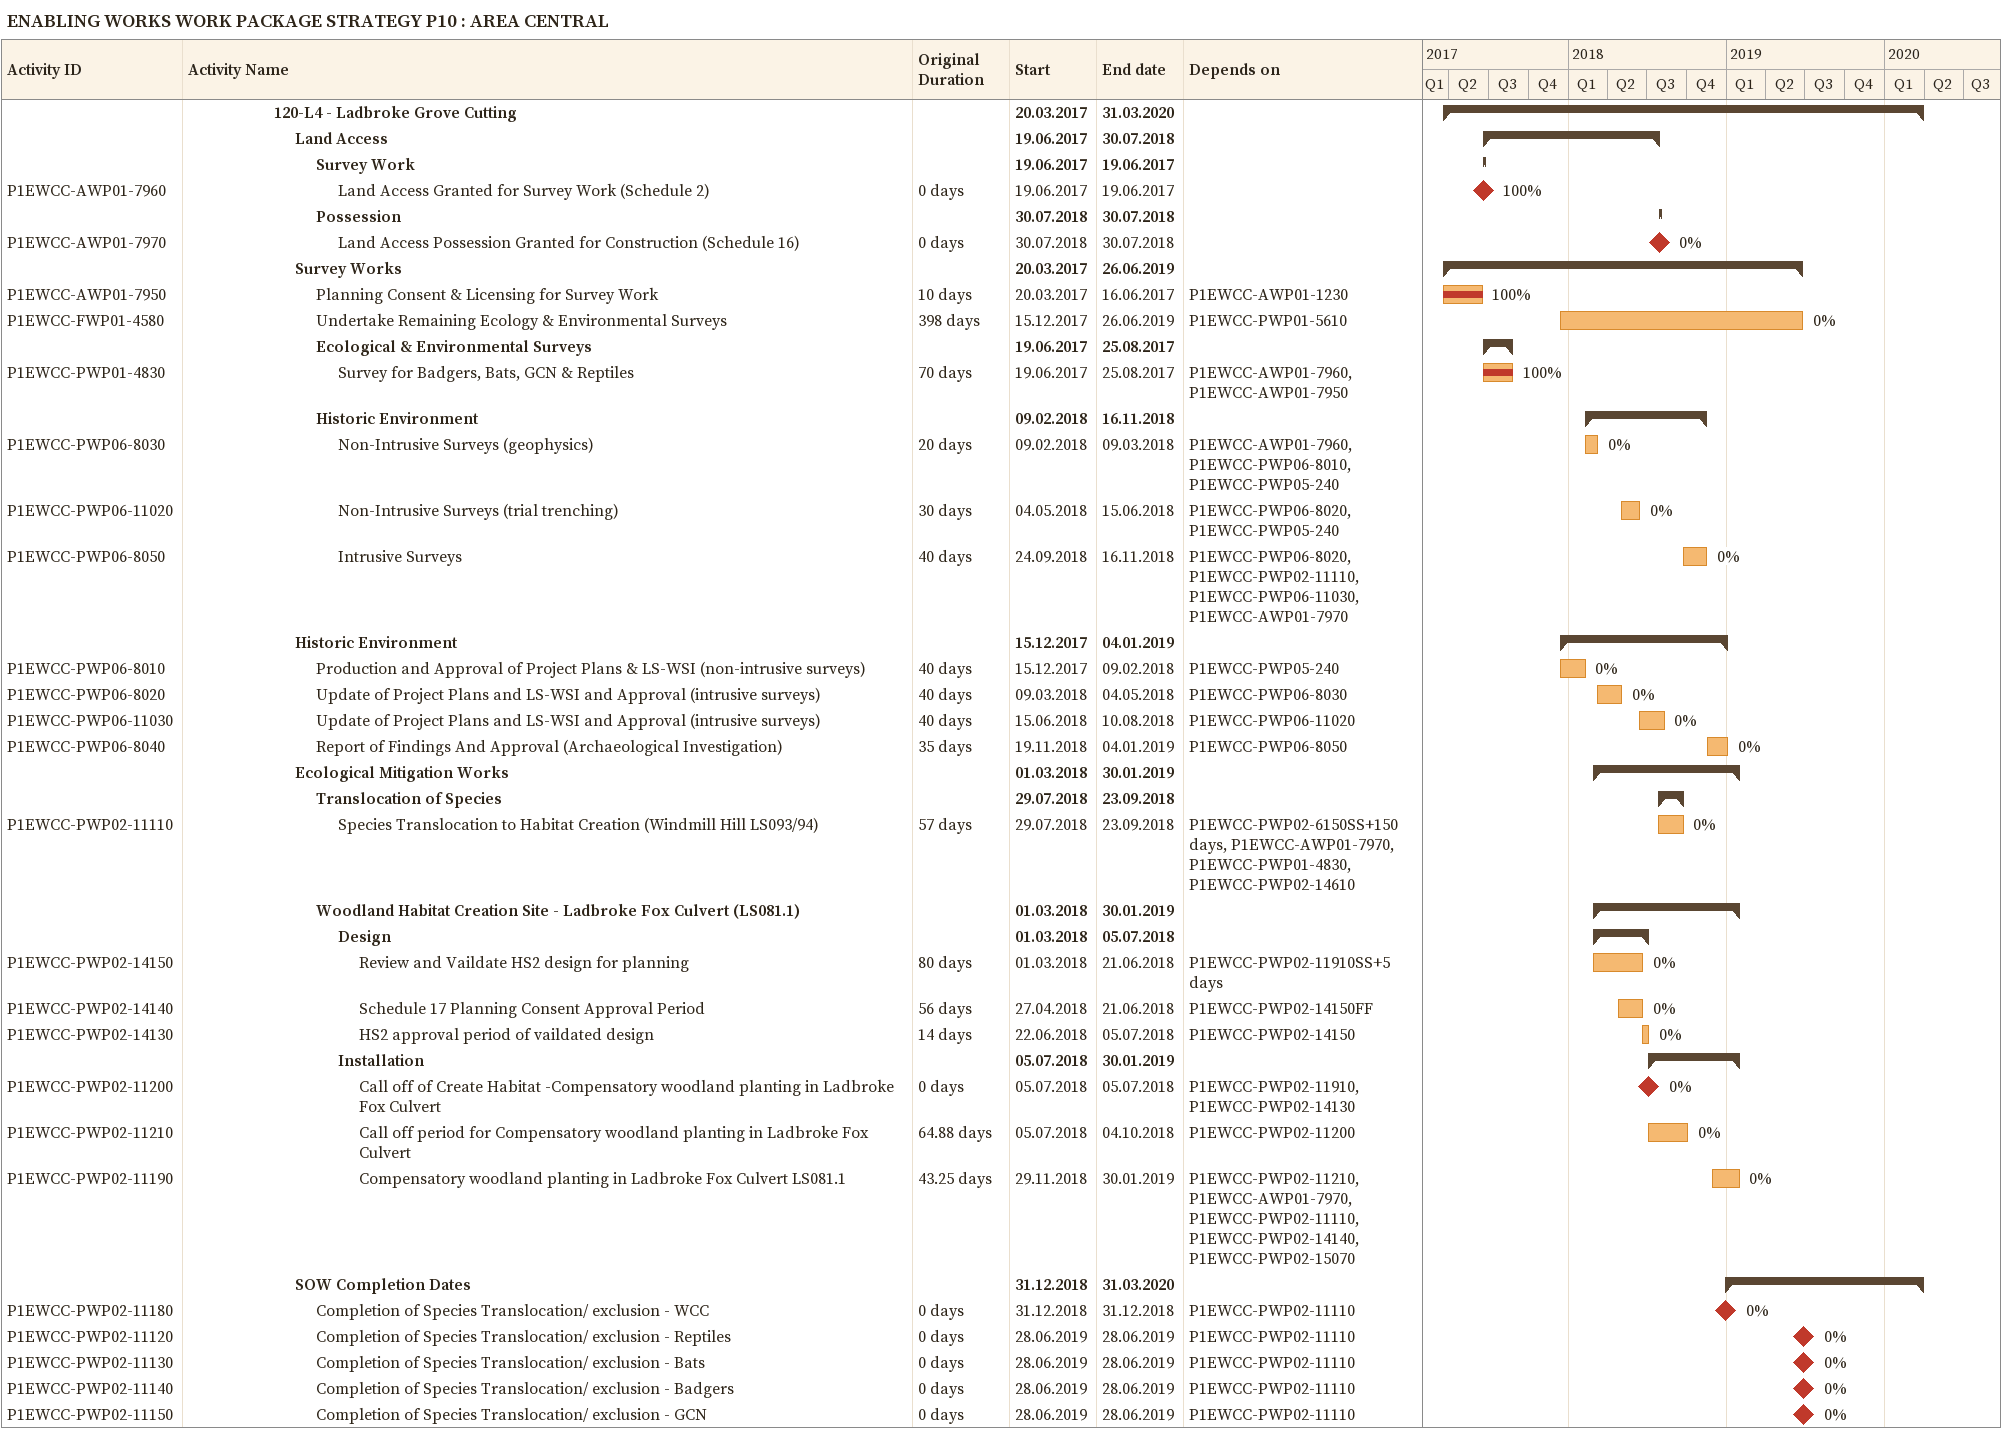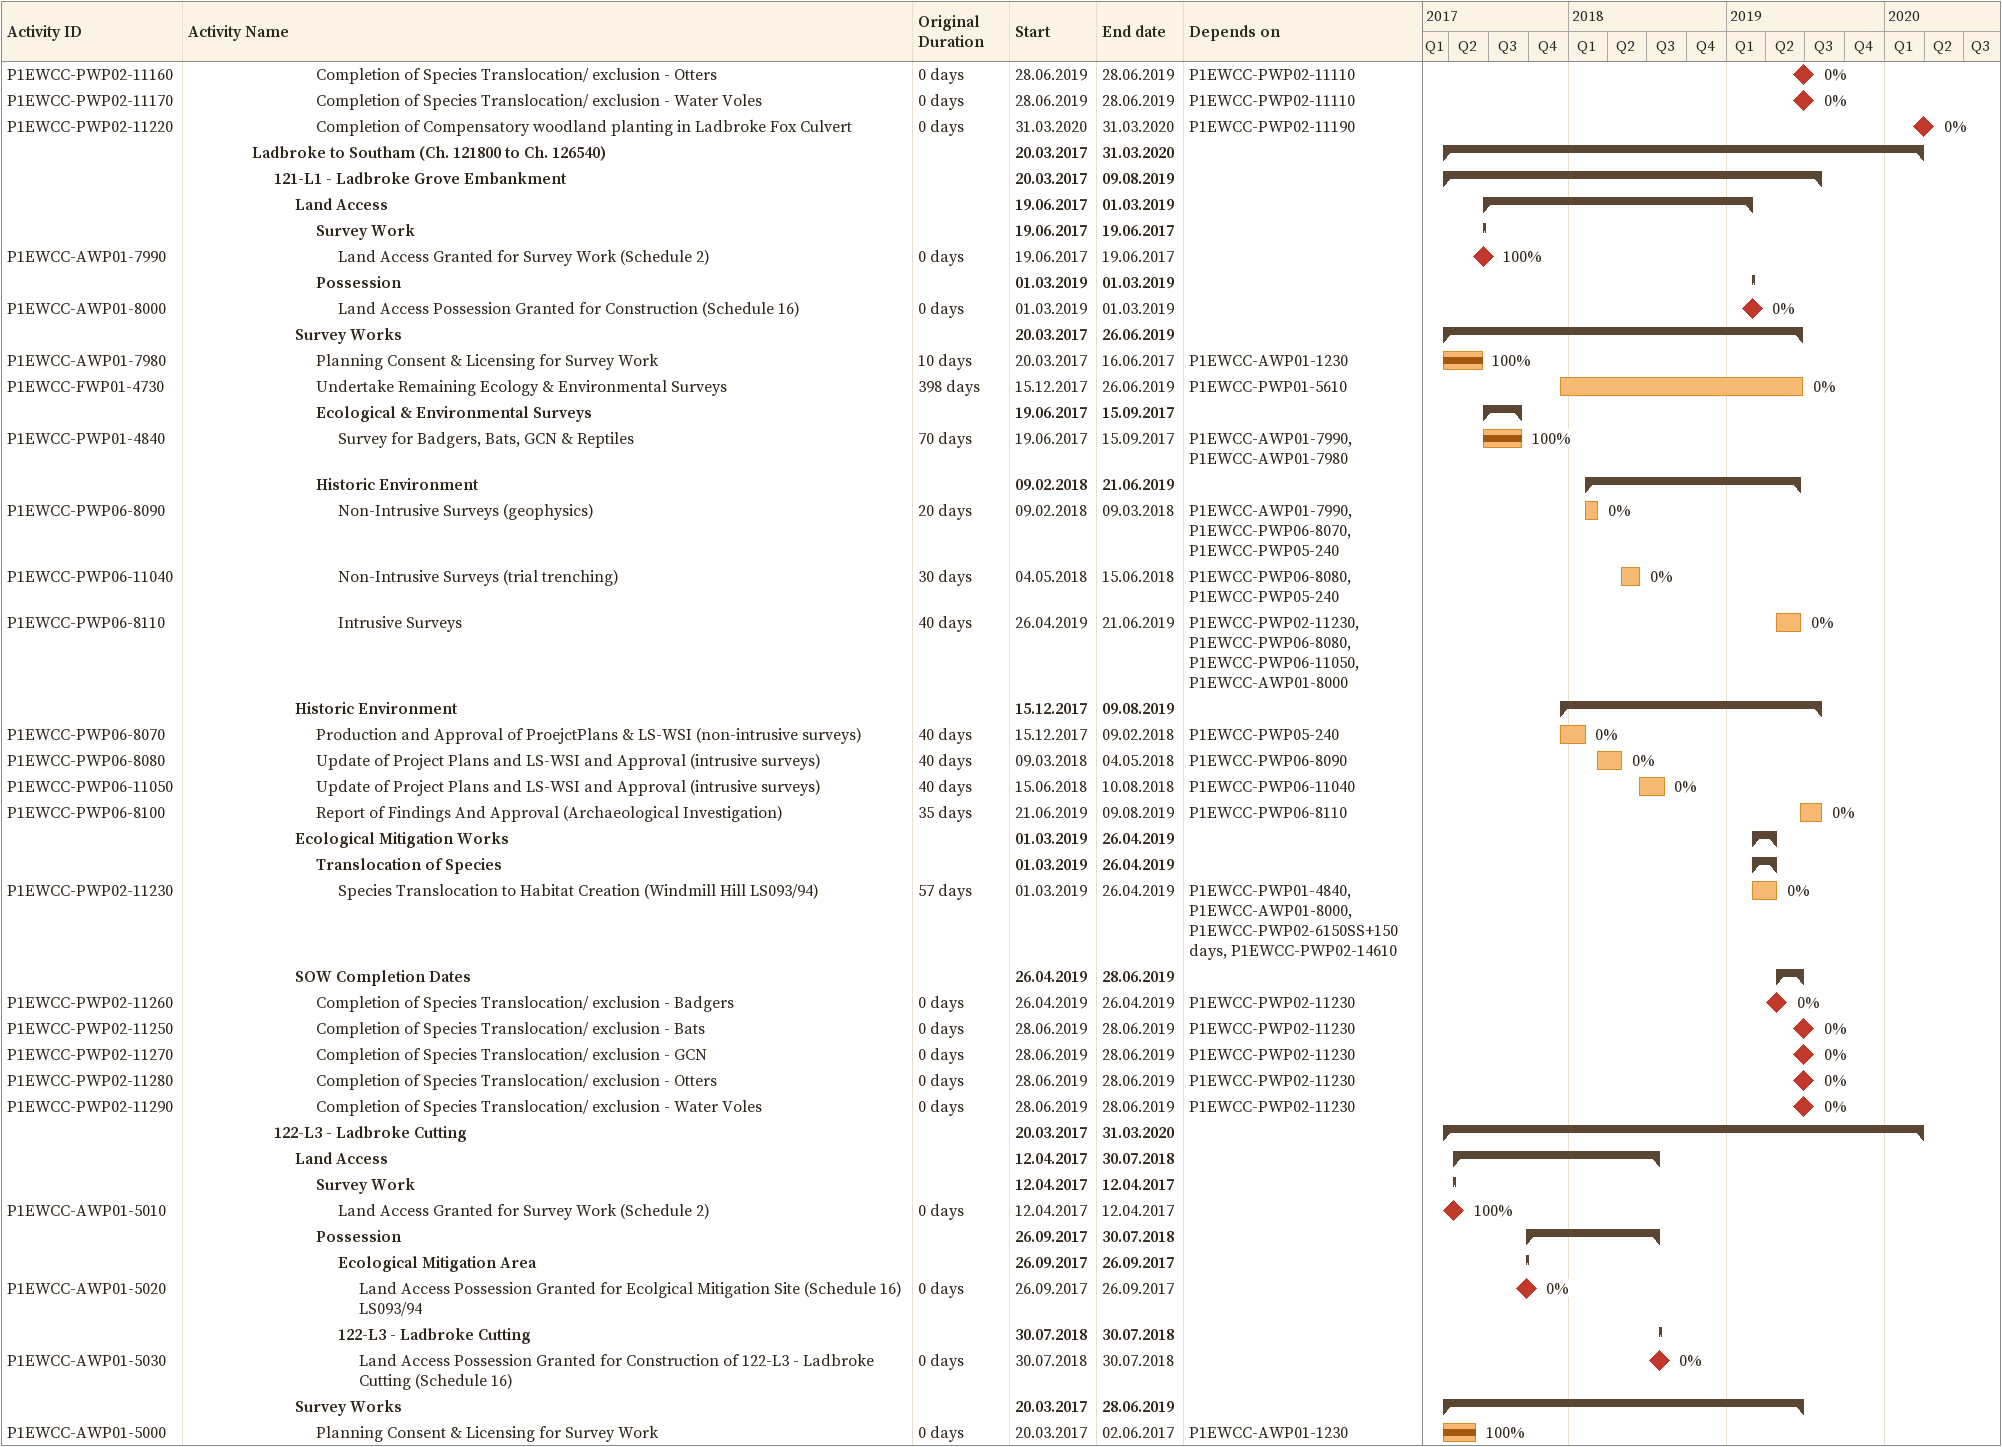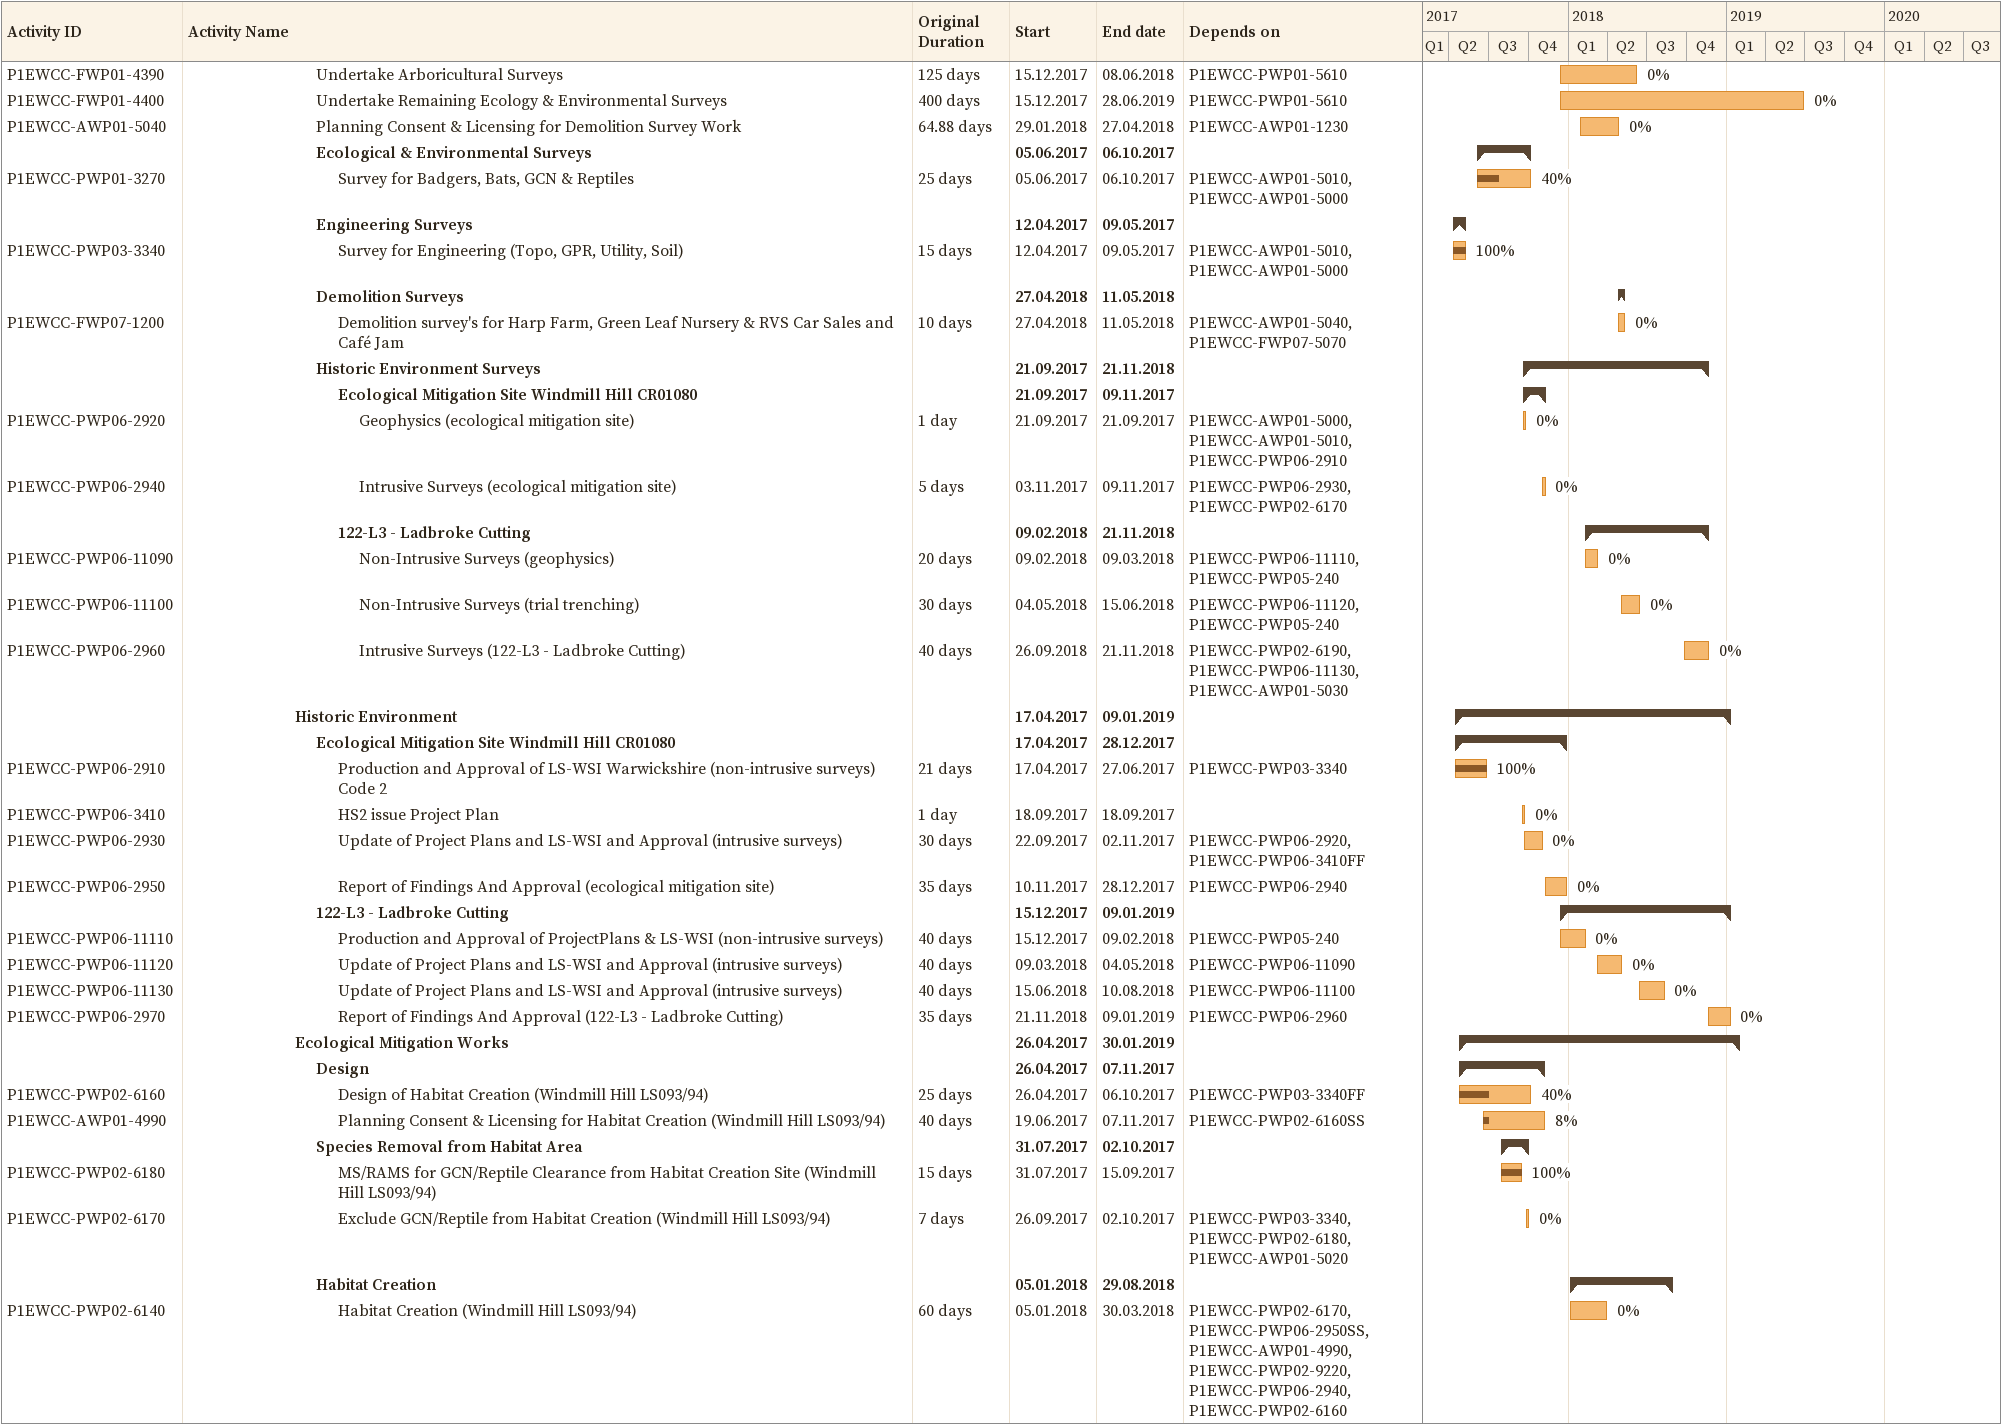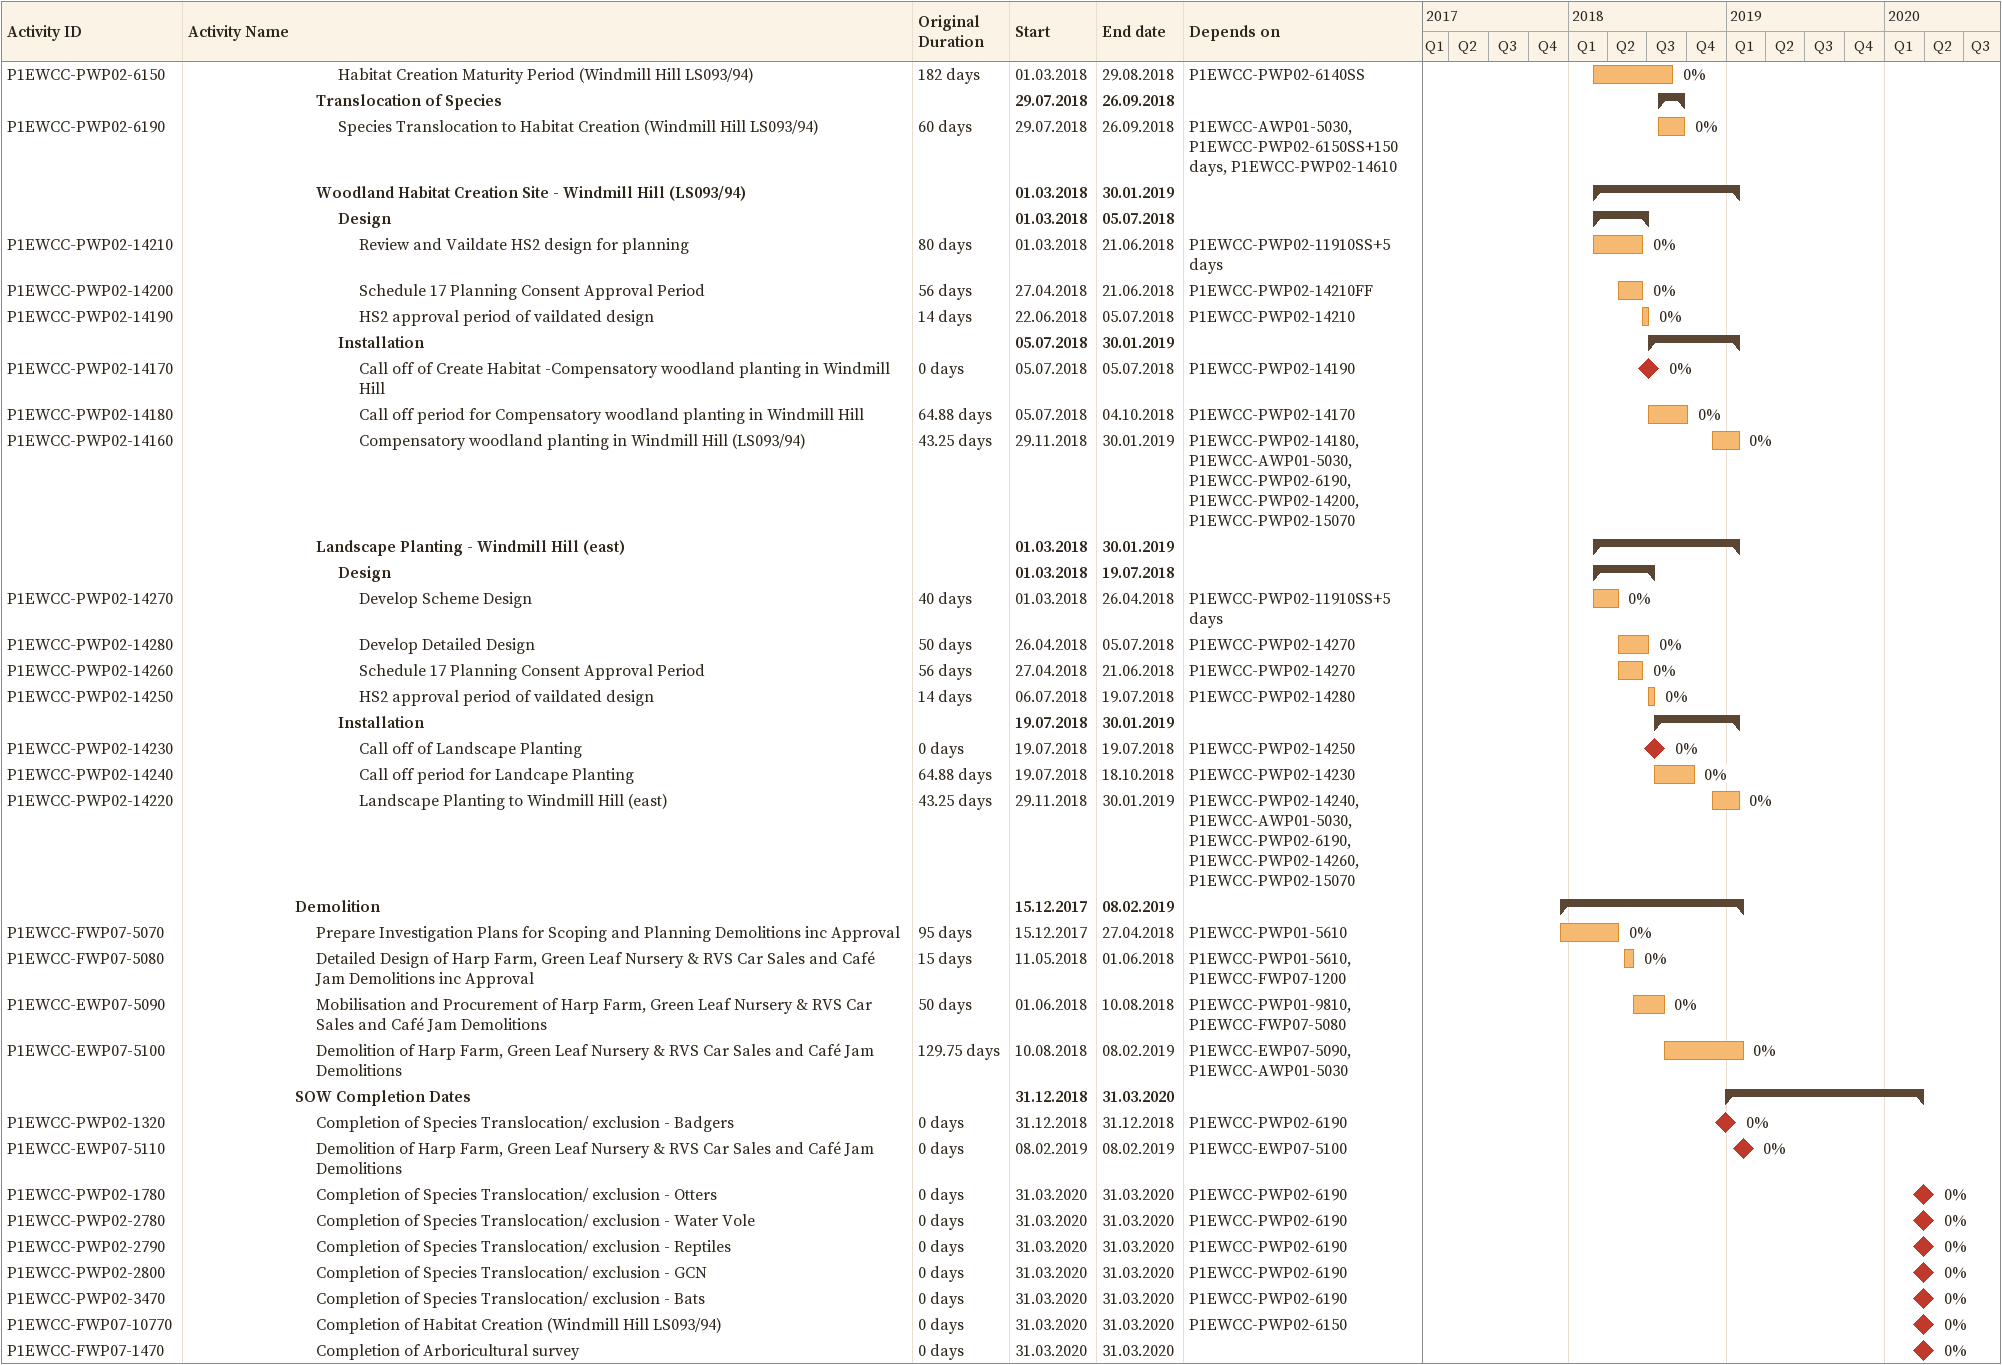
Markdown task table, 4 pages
ENABLING WORKS WORK PACKAGE STRATEGY P10 : AREA CENTRAL

| ID | Level | Task | Original duration | Start | Finish | Predecessors | % complete |
|---|---|---|---|---|---|---|---|
|  | 5 | **120-L4 - Ladbroke Grove Cutting** |  | 2017-03-20 | 2020-03-31 |  |  |
|  | 6 | **Land Access** |  | 2017-06-19 | 2018-07-30 |  |  |
|  | 7 | **Survey Work** |  | 2017-06-19 | 2017-06-19 |  |  |
| P1EWCC-AWP01-7960 | 8 | Land Access Granted for Survey Work (Schedule 2) | 0d | 2017-06-19 | 2017-06-19 |  | 100 |
|  | 7 | **Possession** |  | 2018-07-30 | 2018-07-30 |  |  |
| P1EWCC-AWP01-7970 | 8 | Land Access Possession Granted for Construction (Schedule 16) | 0d | 2018-07-30 | 2018-07-30 |  | 0 |
|  | 6 | **Survey Works** |  | 2017-03-20 | 2019-06-26 |  |  |
| P1EWCC-AWP01-7950 | 7 | Planning Consent & Licensing for Survey Work | 10d | 2017-03-20 | 2017-06-16 | P1EWCC-AWP01-1230 | 100 |
| P1EWCC-FWP01-4580 | 7 | Undertake Remaining Ecology & Environmental Surveys | 398d | 2017-12-15 | 2019-06-26 | P1EWCC-PWP01-5610 | 0 |
|  | 7 | **Ecological & Environmental Surveys** |  | 2017-06-19 | 2017-08-25 |  |  |
| P1EWCC-PWP01-4830 | 8 | Survey for Badgers, Bats, GCN & Reptiles | 70d | 2017-06-19 | 2017-08-25 | P1EWCC-AWP01-7960, P1EWCC-AWP01-7950 | 100 |
|  | 7 | **Historic Environment** |  | 2018-02-09 | 2018-11-16 |  |  |
| P1EWCC-PWP06-8030 | 8 | Non-Intrusive Surveys (geophysics) | 20d | 2018-02-09 | 2018-03-09 | P1EWCC-AWP01-7960, P1EWCC-PWP06-8010, P1EWCC-PWP05-240 | 0 |
| P1EWCC-PWP06-11020 | 8 | Non-Intrusive Surveys (trial trenching) | 30d | 2018-05-04 | 2018-06-15 | P1EWCC-PWP06-8020, P1EWCC-PWP05-240 | 0 |
| P1EWCC-PWP06-8050 | 8 | Intrusive Surveys | 40d | 2018-09-24 | 2018-11-16 | P1EWCC-PWP06-8020, P1EWCC-PWP02-11110, P1EWCC-PWP06-11030, P1EWCC-AWP01-7970 | 0 |
|  | 6 | **Historic Environment** |  | 2017-12-15 | 2019-01-04 |  |  |
| P1EWCC-PWP06-8010 | 7 | Production and Approval of Project Plans & LS-WSI (non-intrusive surveys) | 40d | 2017-12-15 | 2018-02-09 | P1EWCC-PWP05-240 | 0 |
| P1EWCC-PWP06-8020 | 7 | Update of Project Plans and LS-WSI and Approval (intrusive surveys) | 40d | 2018-03-09 | 2018-05-04 | P1EWCC-PWP06-8030 | 0 |
| P1EWCC-PWP06-11030 | 7 | Update of Project Plans and LS-WSI and Approval (intrusive surveys) | 40d | 2018-06-15 | 2018-08-10 | P1EWCC-PWP06-11020 | 0 |
| P1EWCC-PWP06-8040 | 7 | Report of Findings And Approval (Archaeological Investigation) | 35d | 2018-11-19 | 2019-01-04 | P1EWCC-PWP06-8050 | 0 |
|  | 6 | **Ecological Mitigation Works** |  | 2018-03-01 | 2019-01-30 |  |  |
|  | 7 | **Translocation of Species** |  | 2018-07-29 | 2018-09-23 |  |  |
| P1EWCC-PWP02-11110 | 8 | Species Translocation to Habitat Creation (Windmill Hill LS093/94) | 57d | 2018-07-29 | 2018-09-23 | P1EWCC-PWP02-6150SS+150d, P1EWCC-AWP01-7970, P1EWCC-PWP01-4830, P1EWCC-PWP02-14610 | 0 |
|  | 7 | **Woodland Habitat Creation Site - Ladbroke Fox Culvert (LS081.1)** |  | 2018-03-01 | 2019-01-30 |  |  |
|  | 8 | **Design** |  | 2018-03-01 | 2018-07-05 |  |  |
| P1EWCC-PWP02-14150 | 9 | Review and Vaildate HS2 design for planning | 80d | 2018-03-01 | 2018-06-21 | P1EWCC-PWP02-11910SS+5d | 0 |
| P1EWCC-PWP02-14140 | 9 | Schedule 17 Planning Consent Approval Period | 56d | 2018-04-27 | 2018-06-21 | P1EWCC-PWP02-14150FF | 0 |
| P1EWCC-PWP02-14130 | 9 | HS2 approval period of vaildated design | 14d | 2018-06-22 | 2018-07-05 | P1EWCC-PWP02-14150 | 0 |
|  | 8 | **Installation** |  | 2018-07-05 | 2019-01-30 |  |  |
| P1EWCC-PWP02-11200 | 9 | Call off of Create Habitat -Compensatory woodland planting in Ladbroke Fox Culvert | 0d | 2018-07-05 | 2018-07-05 | P1EWCC-PWP02-11910, P1EWCC-PWP02-14130 | 0 |
| P1EWCC-PWP02-11210 | 9 | Call off period for Compensatory woodland planting in Ladbroke Fox Culvert | 64.88d | 2018-07-05 | 2018-10-04 | P1EWCC-PWP02-11200 | 0 |
| P1EWCC-PWP02-11190 | 9 | Compensatory woodland planting in Ladbroke Fox Culvert LS081.1 | 43.25d | 2018-11-29 | 2019-01-30 | P1EWCC-PWP02-11210, P1EWCC-AWP01-7970, P1EWCC-PWP02-11110, P1EWCC-PWP02-14140, P1EWCC-PWP02-15070 | 0 |
|  | 6 | **SOW Completion Dates** |  | 2018-12-31 | 2020-03-31 |  |  |
| P1EWCC-PWP02-11180 | 7 | Completion of Species Translocation/ exclusion - WCC | 0d | 2018-12-31 | 2018-12-31 | P1EWCC-PWP02-11110 | 0 |
| P1EWCC-PWP02-11120 | 7 | Completion of Species Translocation/ exclusion - Reptiles | 0d | 2019-06-28 | 2019-06-28 | P1EWCC-PWP02-11110 | 0 |
| P1EWCC-PWP02-11130 | 7 | Completion of Species Translocation/ exclusion - Bats | 0d | 2019-06-28 | 2019-06-28 | P1EWCC-PWP02-11110 | 0 |
| P1EWCC-PWP02-11140 | 7 | Completion of Species Translocation/ exclusion - Badgers | 0d | 2019-06-28 | 2019-06-28 | P1EWCC-PWP02-11110 | 0 |
| P1EWCC-PWP02-11150 | 7 | Completion of Species Translocation/ exclusion - GCN | 0d | 2019-06-28 | 2019-06-28 | P1EWCC-PWP02-11110 | 0 |
| P1EWCC-PWP02-11160 | 7 | Completion of Species Translocation/ exclusion - Otters | 0d | 2019-06-28 | 2019-06-28 | P1EWCC-PWP02-11110 | 0 |
| P1EWCC-PWP02-11170 | 7 | Completion of Species Translocation/ exclusion - Water Voles | 0d | 2019-06-28 | 2019-06-28 | P1EWCC-PWP02-11110 | 0 |
| P1EWCC-PWP02-11220 | 7 | Completion of Compensatory woodland planting in Ladbroke Fox Culvert | 0d | 2020-03-31 | 2020-03-31 | P1EWCC-PWP02-11190 | 0 |
|  | 4 | **Ladbroke to Southam (Ch. 121800 to Ch. 126540)** |  | 2017-03-20 | 2020-03-31 |  |  |
|  | 5 | **121-L1 - Ladbroke Grove Embankment** |  | 2017-03-20 | 2019-08-09 |  |  |
|  | 6 | **Land Access** |  | 2017-06-19 | 2019-03-01 |  |  |
|  | 7 | **Survey Work** |  | 2017-06-19 | 2017-06-19 |  |  |
| P1EWCC-AWP01-7990 | 8 | Land Access Granted for Survey Work (Schedule 2) | 0d | 2017-06-19 | 2017-06-19 |  | 100 |
|  | 7 | **Possession** |  | 2019-03-01 | 2019-03-01 |  |  |
| P1EWCC-AWP01-8000 | 8 | Land Access Possession Granted for Construction (Schedule 16) | 0d | 2019-03-01 | 2019-03-01 |  | 0 |
|  | 6 | **Survey Works** |  | 2017-03-20 | 2019-06-26 |  |  |
| P1EWCC-AWP01-7980 | 7 | Planning Consent & Licensing for Survey Work | 10d | 2017-03-20 | 2017-06-16 | P1EWCC-AWP01-1230 | 100 |
| P1EWCC-FWP01-4730 | 7 | Undertake Remaining Ecology & Environmental Surveys | 398d | 2017-12-15 | 2019-06-26 | P1EWCC-PWP01-5610 | 0 |
|  | 7 | **Ecological & Environmental Surveys** |  | 2017-06-19 | 2017-09-15 |  |  |
| P1EWCC-PWP01-4840 | 8 | Survey for Badgers, Bats, GCN & Reptiles | 70d | 2017-06-19 | 2017-09-15 | P1EWCC-AWP01-7990, P1EWCC-AWP01-7980 | 100 |
|  | 7 | **Historic Environment** |  | 2018-02-09 | 2019-06-21 |  |  |
| P1EWCC-PWP06-8090 | 8 | Non-Intrusive Surveys (geophysics) | 20d | 2018-02-09 | 2018-03-09 | P1EWCC-AWP01-7990, P1EWCC-PWP06-8070, P1EWCC-PWP05-240 | 0 |
| P1EWCC-PWP06-11040 | 8 | Non-Intrusive Surveys (trial trenching) | 30d | 2018-05-04 | 2018-06-15 | P1EWCC-PWP06-8080, P1EWCC-PWP05-240 | 0 |
| P1EWCC-PWP06-8110 | 8 | Intrusive Surveys | 40d | 2019-04-26 | 2019-06-21 | P1EWCC-PWP02-11230, P1EWCC-PWP06-8080, P1EWCC-PWP06-11050, P1EWCC-AWP01-8000 | 0 |
|  | 6 | **Historic Environment** |  | 2017-12-15 | 2019-08-09 |  |  |
| P1EWCC-PWP06-8070 | 7 | Production and Approval of ProejctPlans & LS-WSI (non-intrusive surveys) | 40d | 2017-12-15 | 2018-02-09 | P1EWCC-PWP05-240 | 0 |
| P1EWCC-PWP06-8080 | 7 | Update of Project Plans and LS-WSI and Approval (intrusive surveys) | 40d | 2018-03-09 | 2018-05-04 | P1EWCC-PWP06-8090 | 0 |
| P1EWCC-PWP06-11050 | 7 | Update of Project Plans and LS-WSI and Approval (intrusive surveys) | 40d | 2018-06-15 | 2018-08-10 | P1EWCC-PWP06-11040 | 0 |
| P1EWCC-PWP06-8100 | 7 | Report of Findings And Approval (Archaeological Investigation) | 35d | 2019-06-21 | 2019-08-09 | P1EWCC-PWP06-8110 | 0 |
|  | 6 | **Ecological Mitigation Works** |  | 2019-03-01 | 2019-04-26 |  |  |
|  | 7 | **Translocation of Species** |  | 2019-03-01 | 2019-04-26 |  |  |
| P1EWCC-PWP02-11230 | 8 | Species Translocation to Habitat Creation (Windmill Hill LS093/94) | 57d | 2019-03-01 | 2019-04-26 | P1EWCC-PWP01-4840, P1EWCC-AWP01-8000, P1EWCC-PWP02-6150SS+150d, P1EWCC-PWP02-14610 | 0 |
|  | 6 | **SOW Completion Dates** |  | 2019-04-26 | 2019-06-28 |  |  |
| P1EWCC-PWP02-11260 | 7 | Completion of Species Translocation/ exclusion - Badgers | 0d | 2019-04-26 | 2019-04-26 | P1EWCC-PWP02-11230 | 0 |
| P1EWCC-PWP02-11250 | 7 | Completion of Species Translocation/ exclusion - Bats | 0d | 2019-06-28 | 2019-06-28 | P1EWCC-PWP02-11230 | 0 |
| P1EWCC-PWP02-11270 | 7 | Completion of Species Translocation/ exclusion - GCN | 0d | 2019-06-28 | 2019-06-28 | P1EWCC-PWP02-11230 | 0 |
| P1EWCC-PWP02-11280 | 7 | Completion of Species Translocation/ exclusion - Otters | 0d | 2019-06-28 | 2019-06-28 | P1EWCC-PWP02-11230 | 0 |
| P1EWCC-PWP02-11290 | 7 | Completion of Species Translocation/ exclusion - Water Voles | 0d | 2019-06-28 | 2019-06-28 | P1EWCC-PWP02-11230 | 0 |
|  | 5 | **122-L3 - Ladbroke Cutting** |  | 2017-03-20 | 2020-03-31 |  |  |
|  | 6 | **Land Access** |  | 2017-04-12 | 2018-07-30 |  |  |
|  | 7 | **Survey Work** |  | 2017-04-12 | 2017-04-12 |  |  |
| P1EWCC-AWP01-5010 | 8 | Land Access Granted for Survey Work (Schedule 2) | 0d | 2017-04-12 | 2017-04-12 |  | 100 |
|  | 7 | **Possession** |  | 2017-09-26 | 2018-07-30 |  |  |
|  | 8 | **Ecological Mitigation Area** |  | 2017-09-26 | 2017-09-26 |  |  |
| P1EWCC-AWP01-5020 | 9 | Land Access Possession Granted for Ecolgical Mitigation Site (Schedule 16) LS093/94 | 0d | 2017-09-26 | 2017-09-26 |  | 0 |
|  | 8 | **122-L3 - Ladbroke Cutting** |  | 2018-07-30 | 2018-07-30 |  |  |
| P1EWCC-AWP01-5030 | 9 | Land Access Possession Granted for Construction of 122-L3 - Ladbroke Cutting (Schedule 16) | 0d | 2018-07-30 | 2018-07-30 |  | 0 |
|  | 6 | **Survey Works** |  | 2017-03-20 | 2019-06-28 |  |  |
| P1EWCC-AWP01-5000 | 7 | Planning Consent & Licensing for Survey Work | 0d | 2017-03-20 | 2017-06-02 | P1EWCC-AWP01-1230 | 100 |
| P1EWCC-FWP01-4390 | 7 | Undertake Arboricultural Surveys | 125d | 2017-12-15 | 2018-06-08 | P1EWCC-PWP01-5610 | 0 |
| P1EWCC-FWP01-4400 | 7 | Undertake Remaining Ecology & Environmental Surveys | 400d | 2017-12-15 | 2019-06-28 | P1EWCC-PWP01-5610 | 0 |
| P1EWCC-AWP01-5040 | 7 | Planning Consent & Licensing for Demolition Survey Work | 64.88d | 2018-01-29 | 2018-04-27 | P1EWCC-AWP01-1230 | 0 |
|  | 7 | **Ecological & Environmental Surveys** |  | 2017-06-05 | 2017-10-06 |  |  |
| P1EWCC-PWP01-3270 | 8 | Survey for Badgers, Bats, GCN & Reptiles | 25d | 2017-06-05 | 2017-10-06 | P1EWCC-AWP01-5010, P1EWCC-AWP01-5000 | 40 |
|  | 7 | **Engineering Surveys** |  | 2017-04-12 | 2017-05-09 |  |  |
| P1EWCC-PWP03-3340 | 8 | Survey for Engineering (Topo, GPR, Utility, Soil) | 15d | 2017-04-12 | 2017-05-09 | P1EWCC-AWP01-5010, P1EWCC-AWP01-5000 | 100 |
|  | 7 | **Demolition Surveys** |  | 2018-04-27 | 2018-05-11 |  |  |
| P1EWCC-FWP07-1200 | 8 | Demolition survey's for Harp Farm, Green Leaf Nursery & RVS Car Sales and Café Jam | 10d | 2018-04-27 | 2018-05-11 | P1EWCC-AWP01-5040, P1EWCC-FWP07-5070 | 0 |
|  | 7 | **Historic Environment Surveys** |  | 2017-09-21 | 2018-11-21 |  |  |
|  | 8 | **Ecological Mitigation Site Windmill Hill CR01080** |  | 2017-09-21 | 2017-11-09 |  |  |
| P1EWCC-PWP06-2920 | 9 | Geophysics (ecological mitigation site) | 1d | 2017-09-21 | 2017-09-21 | P1EWCC-AWP01-5000, P1EWCC-AWP01-5010, P1EWCC-PWP06-2910 | 0 |
| P1EWCC-PWP06-2940 | 9 | Intrusive Surveys (ecological mitigation site) | 5d | 2017-11-03 | 2017-11-09 | P1EWCC-PWP06-2930, P1EWCC-PWP02-6170 | 0 |
|  | 8 | **122-L3 - Ladbroke Cutting** |  | 2018-02-09 | 2018-11-21 |  |  |
| P1EWCC-PWP06-11090 | 9 | Non-Intrusive Surveys (geophysics) | 20d | 2018-02-09 | 2018-03-09 | P1EWCC-PWP06-11110, P1EWCC-PWP05-240 | 0 |
| P1EWCC-PWP06-11100 | 9 | Non-Intrusive Surveys (trial trenching) | 30d | 2018-05-04 | 2018-06-15 | P1EWCC-PWP06-11120, P1EWCC-PWP05-240 | 0 |
| P1EWCC-PWP06-2960 | 9 | Intrusive Surveys (122-L3 - Ladbroke Cutting) | 40d | 2018-09-26 | 2018-11-21 | P1EWCC-PWP02-6190, P1EWCC-PWP06-11130, P1EWCC-AWP01-5030 | 0 |
|  | 6 | **Historic Environment** |  | 2017-04-17 | 2019-01-09 |  |  |
|  | 7 | **Ecological Mitigation Site Windmill Hill CR01080** |  | 2017-04-17 | 2017-12-28 |  |  |
| P1EWCC-PWP06-2910 | 8 | Production and Approval of LS-WSI Warwickshire (non-intrusive surveys) Code 2 | 21d | 2017-04-17 | 2017-06-27 | P1EWCC-PWP03-3340 | 100 |
| P1EWCC-PWP06-3410 | 8 | HS2 issue Project Plan | 1d | 2017-09-18 | 2017-09-18 |  | 0 |
| P1EWCC-PWP06-2930 | 8 | Update of Project Plans and LS-WSI and Approval (intrusive surveys) | 30d | 2017-09-22 | 2017-11-02 | P1EWCC-PWP06-2920, P1EWCC-PWP06-3410FF | 0 |
| P1EWCC-PWP06-2950 | 8 | Report of Findings And Approval (ecological mitigation site) | 35d | 2017-11-10 | 2017-12-28 | P1EWCC-PWP06-2940 | 0 |
|  | 7 | **122-L3 - Ladbroke Cutting** |  | 2017-12-15 | 2019-01-09 |  |  |
| P1EWCC-PWP06-11110 | 8 | Production and Approval of ProjectPlans & LS-WSI (non-intrusive surveys) | 40d | 2017-12-15 | 2018-02-09 | P1EWCC-PWP05-240 | 0 |
| P1EWCC-PWP06-11120 | 8 | Update of Project Plans and LS-WSI and Approval (intrusive surveys) | 40d | 2018-03-09 | 2018-05-04 | P1EWCC-PWP06-11090 | 0 |
| P1EWCC-PWP06-11130 | 8 | Update of Project Plans and LS-WSI and Approval (intrusive surveys) | 40d | 2018-06-15 | 2018-08-10 | P1EWCC-PWP06-11100 | 0 |
| P1EWCC-PWP06-2970 | 8 | Report of Findings And Approval (122-L3 - Ladbroke Cutting) | 35d | 2018-11-21 | 2019-01-09 | P1EWCC-PWP06-2960 | 0 |
|  | 6 | **Ecological Mitigation Works** |  | 2017-04-26 | 2019-01-30 |  |  |
|  | 7 | **Design** |  | 2017-04-26 | 2017-11-07 |  |  |
| P1EWCC-PWP02-6160 | 8 | Design of Habitat Creation (Windmill Hill LS093/94) | 25d | 2017-04-26 | 2017-10-06 | P1EWCC-PWP03-3340FF | 40 |
| P1EWCC-AWP01-4990 | 8 | Planning Consent & Licensing for Habitat Creation (Windmill Hill LS093/94) | 40d | 2017-06-19 | 2017-11-07 | P1EWCC-PWP02-6160SS | 8 |
|  | 7 | **Species Removal from Habitat Area** |  | 2017-07-31 | 2017-10-02 |  |  |
| P1EWCC-PWP02-6180 | 8 | MS/RAMS for GCN/Reptile Clearance from Habitat Creation Site (Windmill Hill LS093/94) | 15d | 2017-07-31 | 2017-09-15 |  | 100 |
| P1EWCC-PWP02-6170 | 8 | Exclude GCN/Reptile from Habitat Creation (Windmill Hill LS093/94) | 7d | 2017-09-26 | 2017-10-02 | P1EWCC-PWP03-3340, P1EWCC-PWP02-6180, P1EWCC-AWP01-5020 | 0 |
|  | 7 | **Habitat Creation** |  | 2018-01-05 | 2018-08-29 |  |  |
| P1EWCC-PWP02-6140 | 8 | Habitat Creation (Windmill Hill LS093/94) | 60d | 2018-01-05 | 2018-03-30 | P1EWCC-PWP02-6170, P1EWCC-PWP06-2950SS, P1EWCC-AWP01-4990, P1EWCC-PWP02-9220, P1EWCC-PWP06-2940, P1EWCC-PWP02-6160 | 0 |
| P1EWCC-PWP02-6150 | 8 | Habitat Creation Maturity Period (Windmill Hill LS093/94) | 182d | 2018-03-01 | 2018-08-29 | P1EWCC-PWP02-6140SS | 0 |
|  | 7 | **Translocation of Species** |  | 2018-07-29 | 2018-09-26 |  |  |
| P1EWCC-PWP02-6190 | 8 | Species Translocation to Habitat Creation (Windmill Hill LS093/94) | 60d | 2018-07-29 | 2018-09-26 | P1EWCC-AWP01-5030, P1EWCC-PWP02-6150SS+150d, P1EWCC-PWP02-14610 | 0 |
|  | 7 | **Woodland Habitat Creation Site - Windmill Hill (LS093/94)** |  | 2018-03-01 | 2019-01-30 |  |  |
|  | 8 | **Design** |  | 2018-03-01 | 2018-07-05 |  |  |
| P1EWCC-PWP02-14210 | 9 | Review and Vaildate HS2 design for planning | 80d | 2018-03-01 | 2018-06-21 | P1EWCC-PWP02-11910SS+5d | 0 |
| P1EWCC-PWP02-14200 | 9 | Schedule 17 Planning Consent Approval Period | 56d | 2018-04-27 | 2018-06-21 | P1EWCC-PWP02-14210FF | 0 |
| P1EWCC-PWP02-14190 | 9 | HS2 approval period of vaildated design | 14d | 2018-06-22 | 2018-07-05 | P1EWCC-PWP02-14210 | 0 |
|  | 8 | **Installation** |  | 2018-07-05 | 2019-01-30 |  |  |
| P1EWCC-PWP02-14170 | 9 | Call off of Create Habitat -Compensatory woodland planting in Windmill Hill | 0d | 2018-07-05 | 2018-07-05 | P1EWCC-PWP02-14190 | 0 |
| P1EWCC-PWP02-14180 | 9 | Call off period for Compensatory woodland planting in Windmill Hill | 64.88d | 2018-07-05 | 2018-10-04 | P1EWCC-PWP02-14170 | 0 |
| P1EWCC-PWP02-14160 | 9 | Compensatory woodland planting in Windmill Hill (LS093/94) | 43.25d | 2018-11-29 | 2019-01-30 | P1EWCC-PWP02-14180, P1EWCC-AWP01-5030, P1EWCC-PWP02-6190, P1EWCC-PWP02-14200, P1EWCC-PWP02-15070 | 0 |
|  | 7 | **Landscape Planting - Windmill Hill (east)** |  | 2018-03-01 | 2019-01-30 |  |  |
|  | 8 | **Design** |  | 2018-03-01 | 2018-07-19 |  |  |
| P1EWCC-PWP02-14270 | 9 | Develop Scheme Design | 40d | 2018-03-01 | 2018-04-26 | P1EWCC-PWP02-11910SS+5d | 0 |
| P1EWCC-PWP02-14280 | 9 | Develop Detailed Design | 50d | 2018-04-26 | 2018-07-05 | P1EWCC-PWP02-14270 | 0 |
| P1EWCC-PWP02-14260 | 9 | Schedule 17 Planning Consent Approval Period | 56d | 2018-04-27 | 2018-06-21 | P1EWCC-PWP02-14270 | 0 |
| P1EWCC-PWP02-14250 | 9 | HS2 approval period of vaildated design | 14d | 2018-07-06 | 2018-07-19 | P1EWCC-PWP02-14280 | 0 |
|  | 8 | **Installation** |  | 2018-07-19 | 2019-01-30 |  |  |
| P1EWCC-PWP02-14230 | 9 | Call off of Landscape Planting | 0d | 2018-07-19 | 2018-07-19 | P1EWCC-PWP02-14250 | 0 |
| P1EWCC-PWP02-14240 | 9 | Call off period for Landcape Planting | 64.88d | 2018-07-19 | 2018-10-18 | P1EWCC-PWP02-14230 | 0 |
| P1EWCC-PWP02-14220 | 9 | Landscape Planting to Windmill Hill (east) | 43.25d | 2018-11-29 | 2019-01-30 | P1EWCC-PWP02-14240, P1EWCC-AWP01-5030, P1EWCC-PWP02-6190, P1EWCC-PWP02-14260, P1EWCC-PWP02-15070 | 0 |
|  | 6 | **Demolition** |  | 2017-12-15 | 2019-02-08 |  |  |
| P1EWCC-FWP07-5070 | 7 | Prepare Investigation Plans for Scoping and Planning Demolitions inc Approval | 95d | 2017-12-15 | 2018-04-27 | P1EWCC-PWP01-5610 | 0 |
| P1EWCC-FWP07-5080 | 7 | Detailed Design of Harp Farm, Green Leaf Nursery & RVS Car Sales and Café Jam Demolitions inc Approval | 15d | 2018-05-11 | 2018-06-01 | P1EWCC-PWP01-5610, P1EWCC-FWP07-1200 | 0 |
| P1EWCC-EWP07-5090 | 7 | Mobilisation and Procurement of Harp Farm, Green Leaf Nursery & RVS Car Sales and Café Jam Demolitions | 50d | 2018-06-01 | 2018-08-10 | P1EWCC-PWP01-9810, P1EWCC-FWP07-5080 | 0 |
| P1EWCC-EWP07-5100 | 7 | Demolition of Harp Farm, Green Leaf Nursery & RVS Car Sales and Café Jam Demolitions | 129.75d | 2018-08-10 | 2019-02-08 | P1EWCC-EWP07-5090, P1EWCC-AWP01-5030 | 0 |
|  | 6 | **SOW Completion Dates** |  | 2018-12-31 | 2020-03-31 |  |  |
| P1EWCC-PWP02-1320 | 7 | Completion of Species Translocation/ exclusion - Badgers | 0d | 2018-12-31 | 2018-12-31 | P1EWCC-PWP02-6190 | 0 |
| P1EWCC-EWP07-5110 | 7 | Demolition of Harp Farm, Green Leaf Nursery & RVS Car Sales and Café Jam Demolitions | 0d | 2019-02-08 | 2019-02-08 | P1EWCC-EWP07-5100 | 0 |
| P1EWCC-PWP02-1780 | 7 | Completion of Species Translocation/ exclusion - Otters | 0d | 2020-03-31 | 2020-03-31 | P1EWCC-PWP02-6190 | 0 |
| P1EWCC-PWP02-2780 | 7 | Completion of Species Translocation/ exclusion - Water Vole | 0d | 2020-03-31 | 2020-03-31 | P1EWCC-PWP02-6190 | 0 |
| P1EWCC-PWP02-2790 | 7 | Completion of Species Translocation/ exclusion - Reptiles | 0d | 2020-03-31 | 2020-03-31 | P1EWCC-PWP02-6190 | 0 |
| P1EWCC-PWP02-2800 | 7 | Completion of Species Translocation/ exclusion - GCN | 0d | 2020-03-31 | 2020-03-31 | P1EWCC-PWP02-6190 | 0 |
| P1EWCC-PWP02-3470 | 7 | Completion of Species Translocation/ exclusion - Bats | 0d | 2020-03-31 | 2020-03-31 | P1EWCC-PWP02-6190 | 0 |
| P1EWCC-FWP07-10770 | 7 | Completion of Habitat Creation (Windmill Hill LS093/94) | 0d | 2020-03-31 | 2020-03-31 | P1EWCC-PWP02-6150 | 0 |
| P1EWCC-FWP07-1470 | 7 | Completion of Arboricultural survey | 0d | 2020-03-31 | 2020-03-31 |  | 0 |
